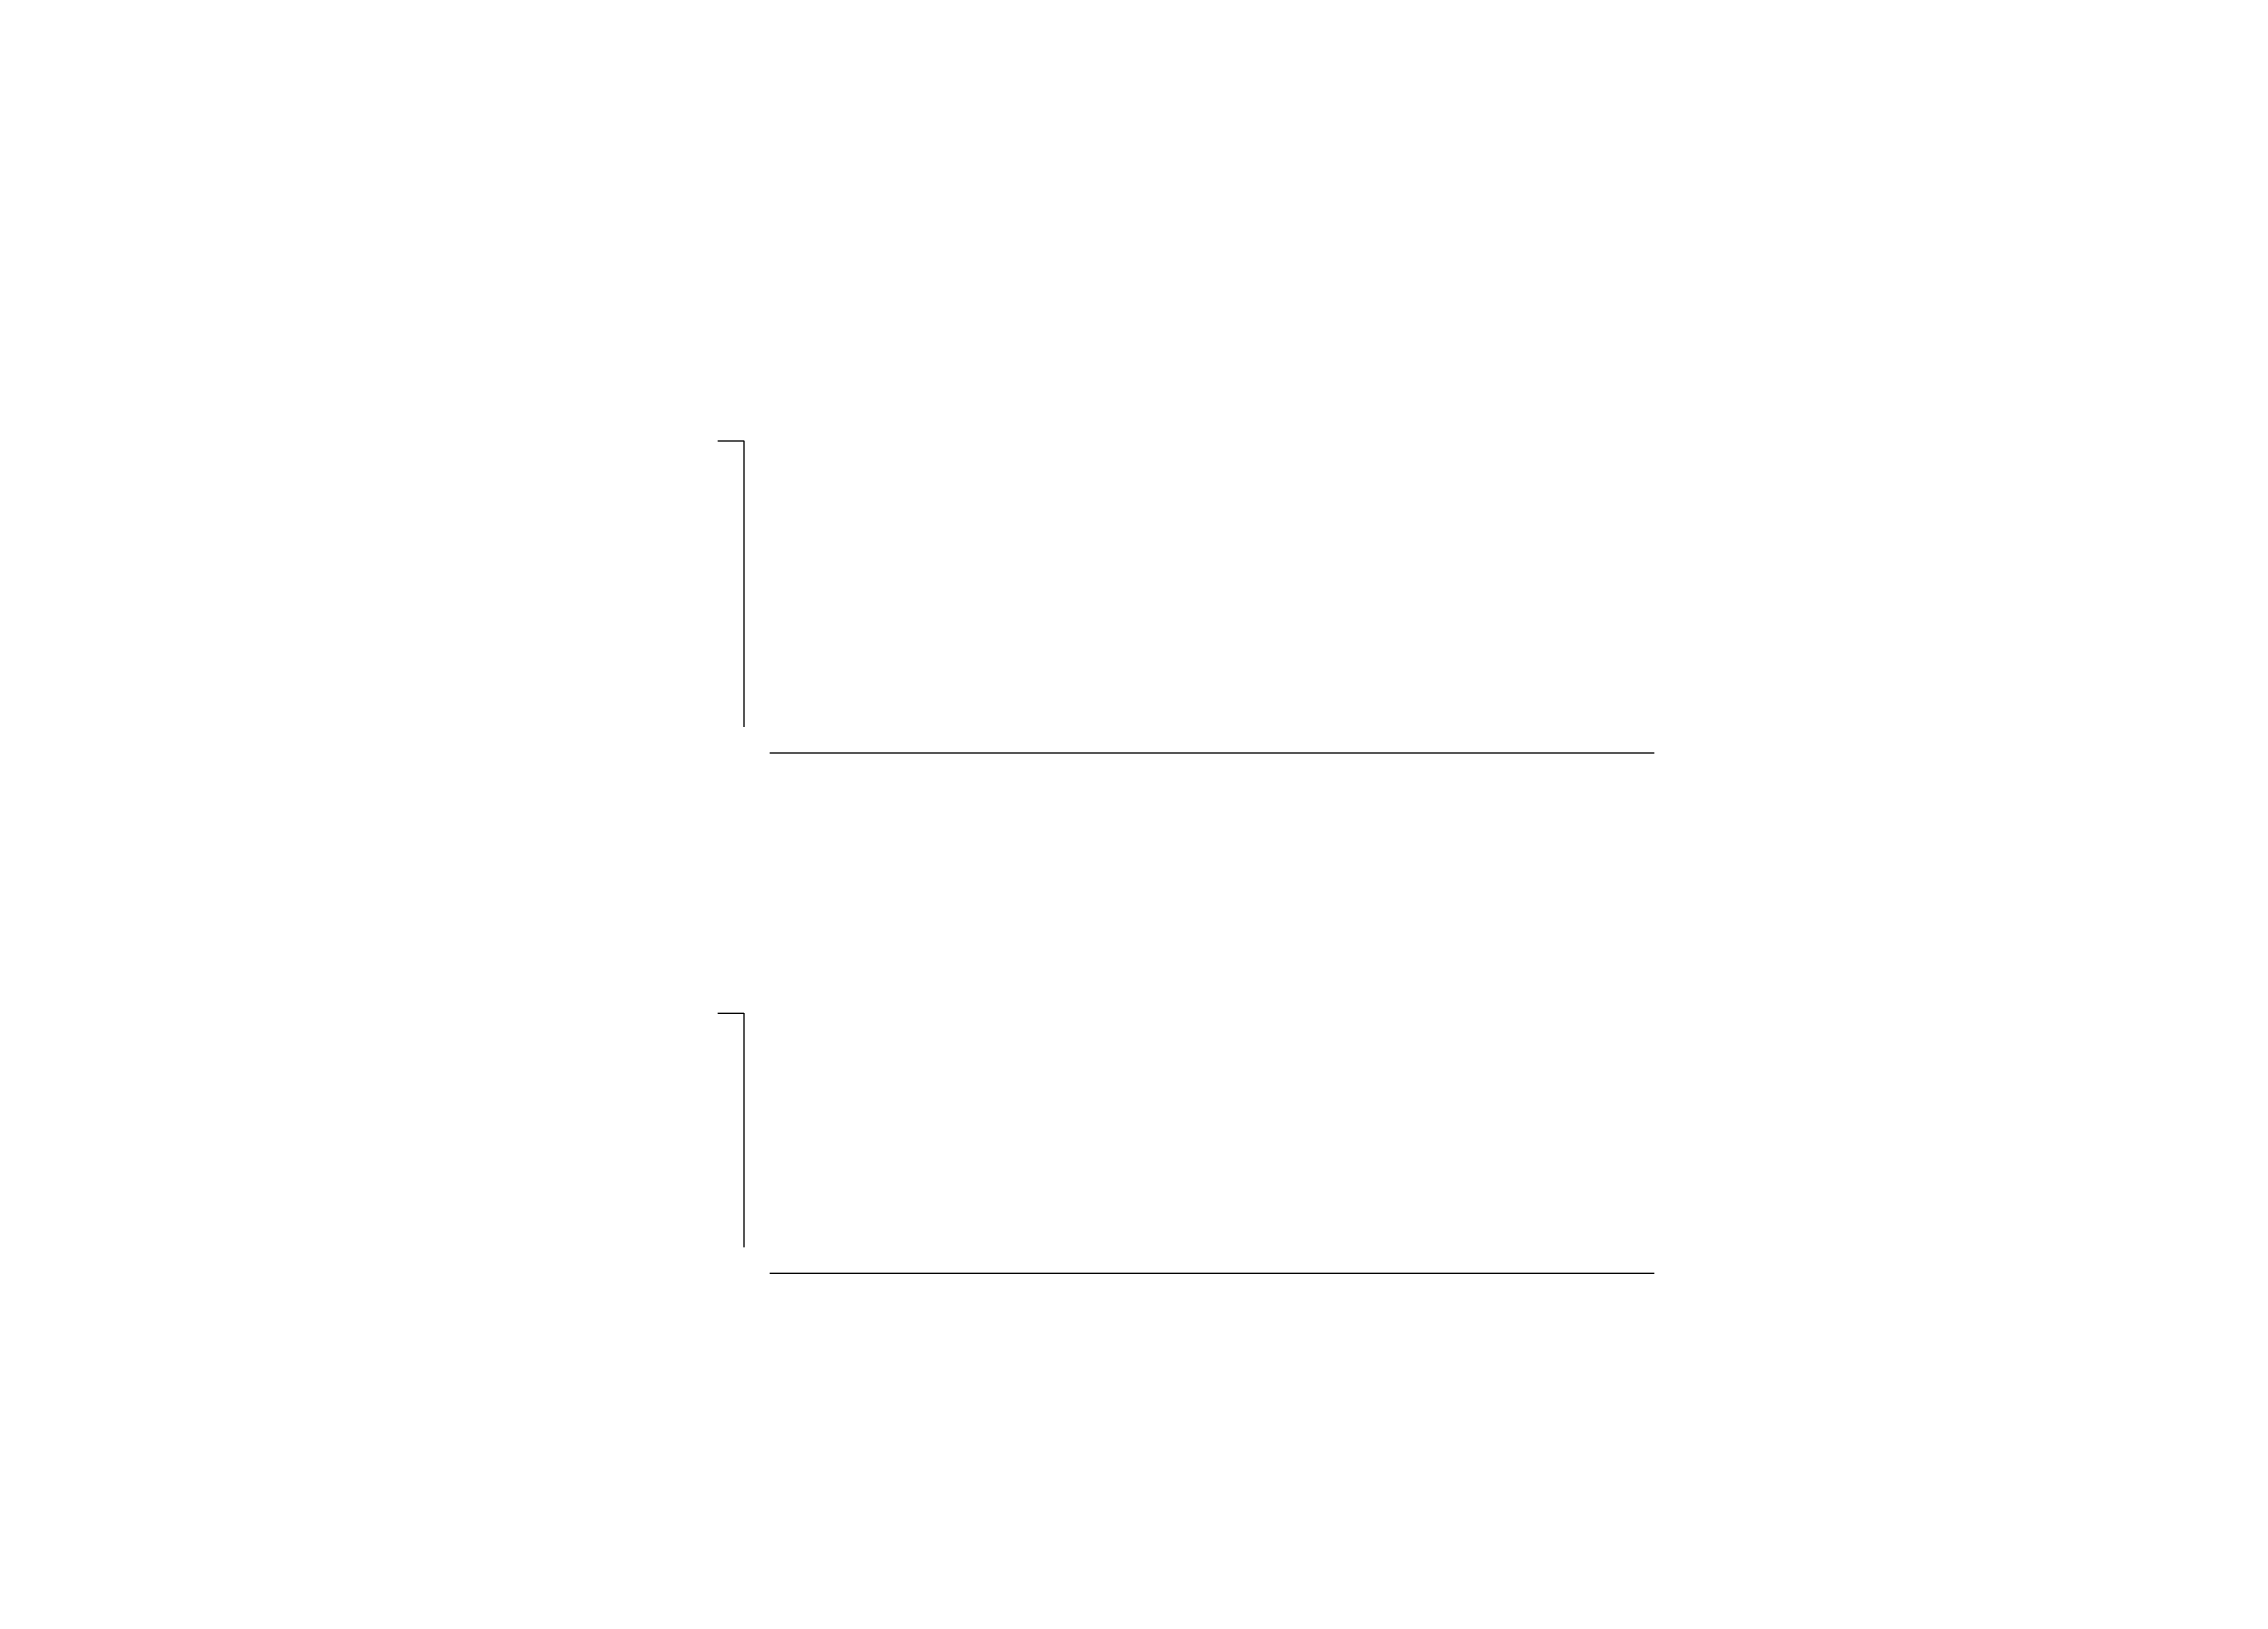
# Model space of a CAD drawing. Header units: millimetres. Extents: x 1 to 1259, y 1 to 890.
import ezdxf

# ---------------------------------------------------------------- set-up
doc = ezdxf.new("R2010")
doc.units = ezdxf.units.MM
doc.layers.add('WIRES', color=5, linetype='CONTINUOUS')

msp = doc.modelspace()

# ---------------------------------------------------------------- linework, layer by layer
at = {"layer": 'WIRES', "color": 0}
for p, q in [((390, 661), (405, 661)), ((405, 661), (405, 496)), ((420, 481), (930, 481)), ((390, 331), (405, 331)), ((405, 331), (405, 196)), ((420, 181), (930, 181))]:
    msp.add_line(p, q, dxfattribs=at)

doc.saveas('drawing.dxf')
